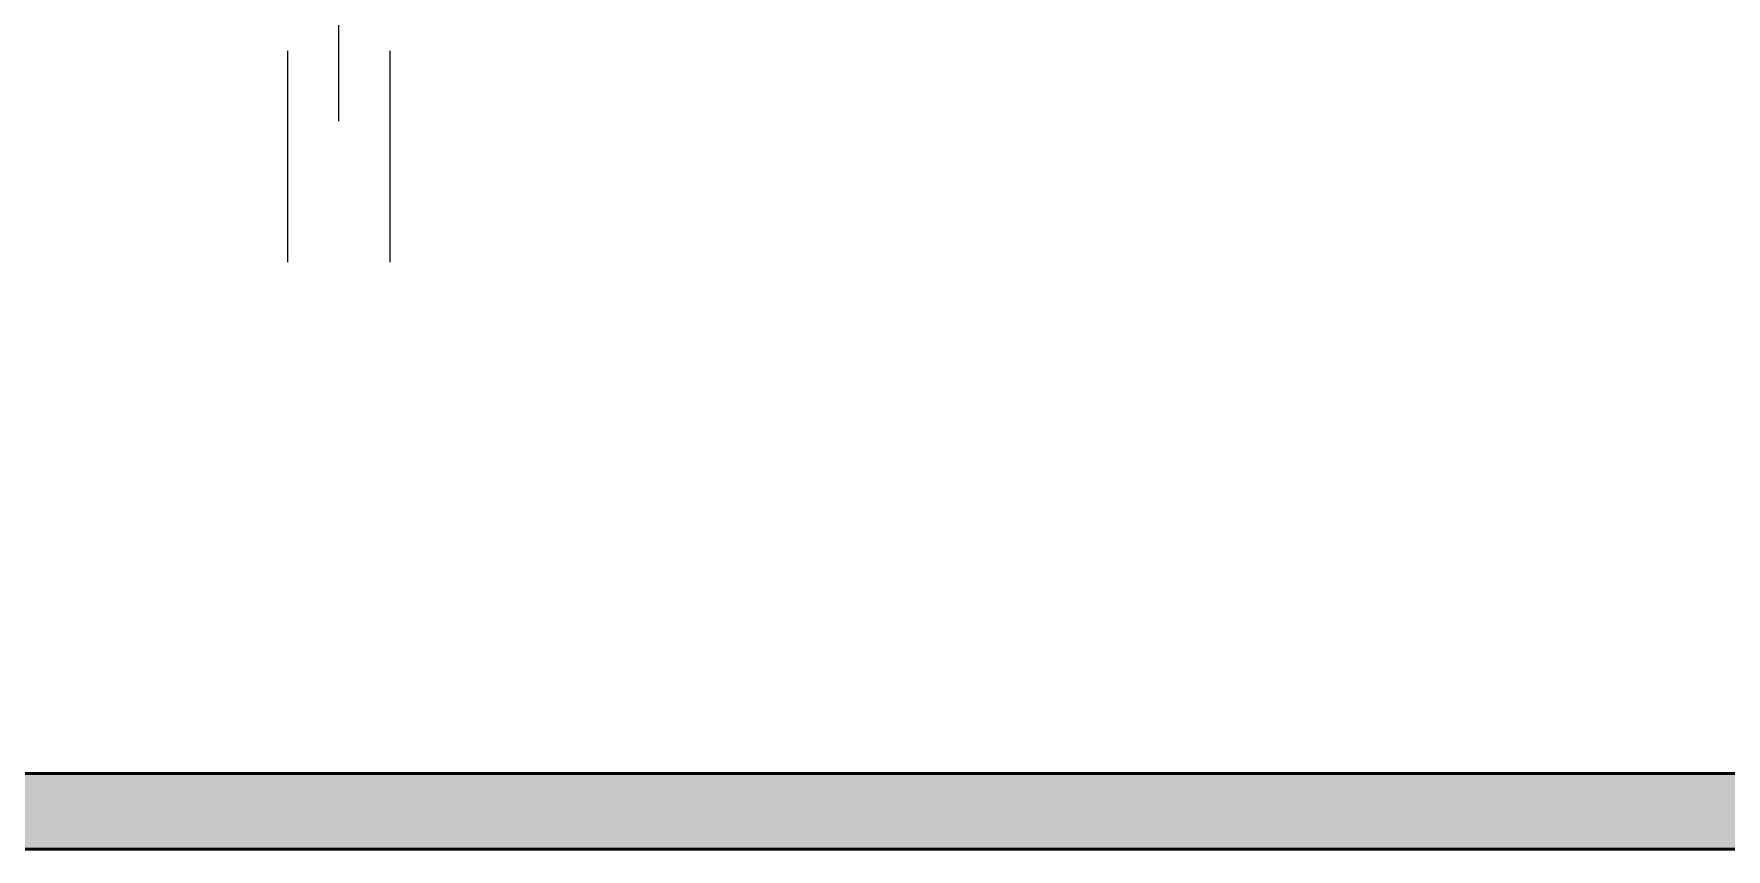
# Model space of a CAD drawing. Header units: millimetres. Extents: x 2999.9 to 3041.9, y 869.6 to 906.3.
# Drawn here: x 3020.115 to 3023.469, y 894.688 to 896.305 of the extents above; entities that cross this region are included whole.
import ezdxf

# ---------------------------------------------------------------- set-up
doc = ezdxf.new("R2010")
doc.units = ezdxf.units.MM
doc.layers.add('mori', color=166, linetype='Continuous', lineweight=30)

msp = doc.modelspace()

# ---------------------------------------------------------------- linework, layer by layer
at = {"color": 2}
for p, q in [((3020.7192, 896.1317), (3020.7192, 897.5882)), ((3020.618, 896.2712), (3020.618, 895.852)), ((3020.8205, 896.2712), (3020.8205, 895.852))]:
    msp.add_line(p, q, dxfattribs=at)
at = {"linetype": 'Continuous'}
for points in [[(3003.8192, 894.6882), (3003.8192, 894.8382), (3024.4192, 894.6882)], [(3024.4192, 894.6882), (3003.8192, 894.8382), (3024.4192, 894.8382)]]:
    msp.add_solid(points, dxfattribs=at)
at = {"layer": 'mori', "color": 152, "lineweight": 50}
for p, q in [((3003.8192, 894.8382), (3024.4192, 894.8382)), ((3038.7192, 894.6882), (3003.8192, 894.6882))]:
    msp.add_line(p, q, dxfattribs=at)

doc.saveas('drawing.dxf')
